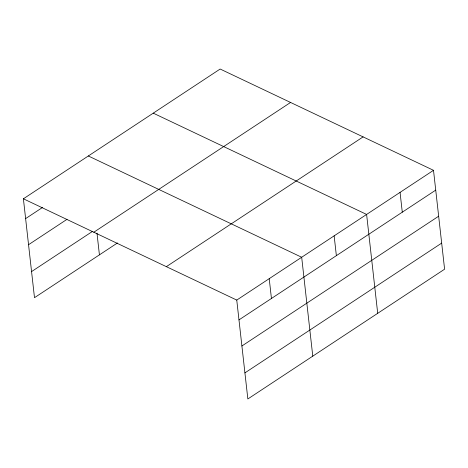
<?xml version="1.0" encoding="UTF-8"?>
<svg xmlns="http://www.w3.org/2000/svg" width="468" height="468" viewBox="0 0 468 468"><rect width="100%" height="100%" fill="white"/><g stroke="black" fill="none" stroke-linecap="round" stroke-linejoin="round"><path stroke-width="0.7" d="M23.4 198.801L220.153 69.03L433.508 170.317L444.6 269.199L247.847 398.97L236.755 300.082L23.4 198.801L34.492 297.683L117.456 242.968M25.623 218.609L42.453 207.505M28.548 244.706L67.023 219.328M31.567 271.592L92.284 231.543M93.805 232.222L290.558 102.457M166.351 266.661L363.104 136.89M236.755 300.082L433.508 170.317M238.978 319.89L435.731 190.125M241.903 345.987L438.656 216.222M244.922 372.873L441.675 243.108M153.258 113.151L366.614 214.438L377.705 313.32M88.329 155.979L301.685 257.26L312.776 356.142M400.058 192.377L402.281 212.185M334.146 235.849L336.369 255.657M269.217 278.671L271.44 298.479M96.981 233.117L99.421 254.861"/></g></svg>
